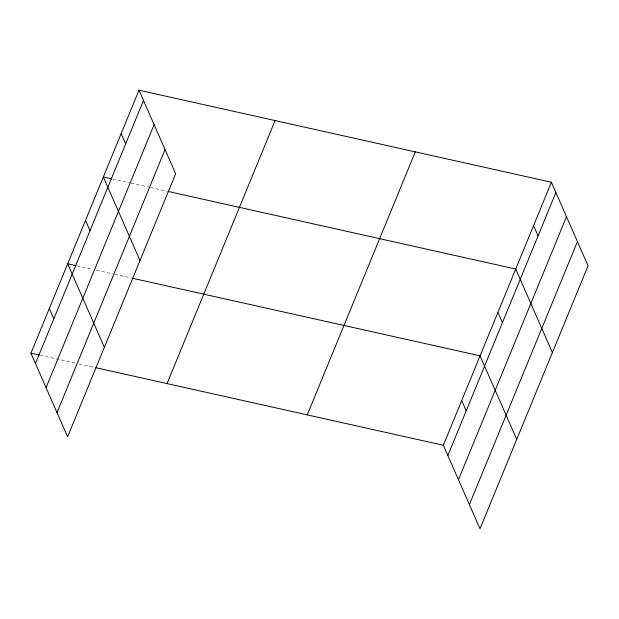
<?xml version="1.0" encoding="UTF-8"?>
<svg xmlns="http://www.w3.org/2000/svg" width="619" height="619" viewBox="0 0 619 619"><rect width="100%" height="100%" fill="white"/><g stroke="black" fill="none" stroke-linecap="round" stroke-linejoin="round"><path stroke-width="0.46" stroke-dasharray="3.1 2.32" d="M112.596 179.061L130.183 182.984M131.112 183.193L148.699 187.116M150.549 187.534L167.215 191.256M76.942 265.861L92.68 269.373M96.378 270.194L113.045 273.915M114.894 274.325L131.561 278.047M40.204 355.283L75.386 363.136M79.093 363.964L94.831 367.477"/><path stroke-width="0.93" d="M138.989 90.196L175.657 173.738L67.618 436.759L30.95 353.217L138.989 90.196L551.382 182.241L588.05 265.783L480.011 528.804L443.343 445.262L551.382 182.241M35.453 363.485L143.492 100.464M46.069 387.664L154.108 124.643M57.01 412.579L165.049 149.558M167.037 383.594L275.076 120.573M307.248 414.885L415.287 151.872M447.846 455.53L555.885 192.509M458.462 479.71L566.501 216.689M469.395 504.624L577.434 241.603M111.668 178.852L103.334 176.995L140.01 260.537M168.144 191.457L515.728 269.041L552.396 352.582M76.013 265.652L67.68 263.787L104.356 347.329M132.489 278.256L480.073 355.84L516.741 439.374M30.95 353.217L39.283 355.074M95.752 367.678L443.343 445.262M533.555 225.641L538.058 235.909M497.9 312.44L502.404 322.708M461.704 400.547L466.215 410.815M121.162 133.596L125.672 143.863M85.507 220.395L90.018 230.663M49.319 308.502L53.822 318.77"/></g></svg>
